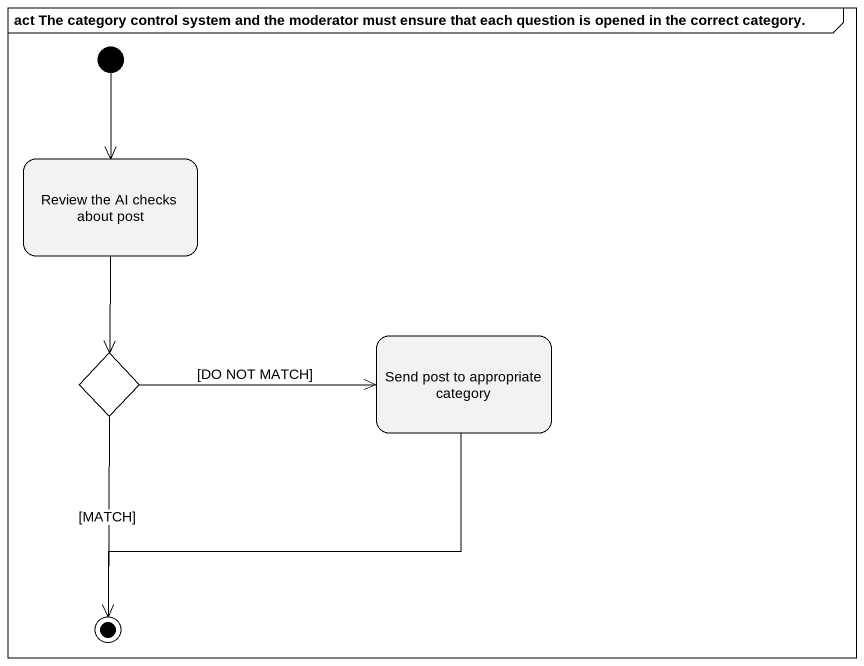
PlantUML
@startuml
mainframe act The category control system and the moderator must ensure that each question is opened in the correct category.
hide empty description
state "Review the AI checks about post" as Review_the_AI_checks_about
state "Send post to appropriate category" as Send_post_to_appropriate
state choice1 <<choice>>
[*] --> Review_the_AI_checks_about
Review_the_AI_checks_about --> choice1
choice1 -right-> Send_post_to_appropriate : [DO NOT MATCH]
Send_post_to_appropriate --> [*]
choice1 --> [*] : [MATCH]
@enduml
